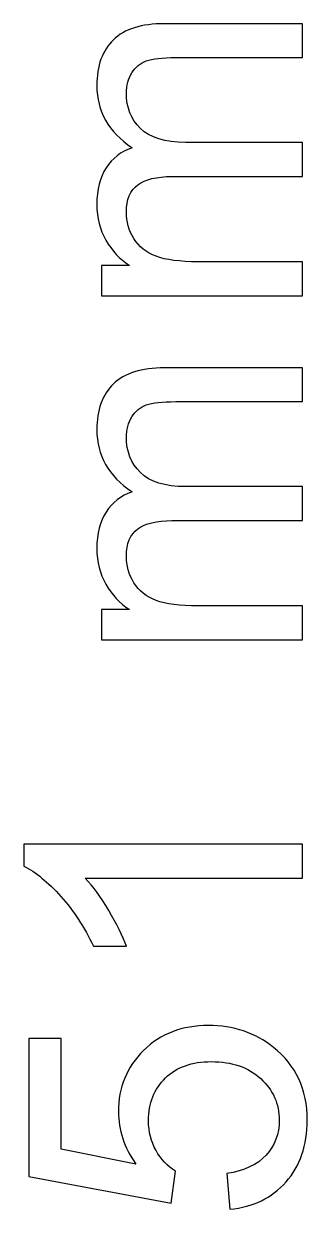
# Model space of a CAD drawing. Header units: millimetres. Extents: x -69 to 39, y -9 to 54.
# Drawn here: x -65.81 to -62.2, y 8.8 to 23.92 of the extents above; entities that cross this region are included whole.
import ezdxf

# ---------------------------------------------------------------- set-up
doc = ezdxf.new("R2010")
doc.units = ezdxf.units.MM
doc.header["$MEASUREMENT"] = 0
doc.layers.add('BG_SILKSCREEN_TOP', color=7, linetype='Continuous')

msp = doc.modelspace()

# ---------------------------------------------------------------- linework, layer by layer
at = {"layer": 'BG_SILKSCREEN_TOP'}
for points, knots in [([(-62.2631, 20.4488), (-62.2631, 20.4488), (-64.8239, 20.4488), (-64.8239, 20.4488), (-64.8239, 20.4488), (-64.8239, 20.4488), (-64.8239, 20.8365), (-64.8239, 20.8365), (-64.8239, 20.8365), (-64.8239, 20.8365), (-64.465, 20.8365), (-64.465, 20.8365), (-64.465, 20.8365), (-64.5901, 20.9171), (-64.6913, 21.0241), (-64.7671, 21.1575), (-64.7671, 21.1575), (-64.8436, 21.2908), (-64.8823, 21.4431), (-64.8823, 21.6135), (-64.8823, 21.6135), (-64.8823, 21.8028), (-64.8428, 21.9584), (-64.7638, 22.0794), (-64.7638, 22.0794), (-64.6848, 22.2012), (-64.5753, 22.2868), (-64.4337, 22.3362), (-64.4337, 22.3362), (-64.7325, 22.5395), (-64.8823, 22.8029), (-64.8823, 23.1272), (-64.8823, 23.1272), (-64.8823, 23.3816), (-64.8115, 23.5767), (-64.6708, 23.7133), (-64.6708, 23.7133), (-64.53, 23.8499), (-64.3135, 23.9183), (-64.0213, 23.9183), (-64.0213, 23.9183), (-64.0213, 23.9183), (-62.2631, 23.9183), (-62.2631, 23.9183), (-62.2631, 23.9183), (-62.2631, 23.9183), (-62.2631, 23.4869), (-62.2631, 23.4869), (-62.2631, 23.4869), (-62.2631, 23.4869), (-63.8764, 23.4869), (-63.8764, 23.4869), (-63.8764, 23.4869), (-64.0501, 23.4869), (-64.1752, 23.473), (-64.2518, 23.445), (-64.2518, 23.445), (-64.3275, 23.4162), (-64.3893, 23.3651), (-64.4362, 23.2919), (-64.4362, 23.2919), (-64.4823, 23.2178), (-64.5061, 23.1305), (-64.5061, 23.0309), (-64.5061, 23.0309), (-64.5061, 22.8507), (-64.446, 22.7017), (-64.3259, 22.5823), (-64.3259, 22.5823), (-64.2065, 22.4638), (-64.0147, 22.4037), (-63.7513, 22.4037), (-63.7513, 22.4037), (-63.7513, 22.4037), (-62.2631, 22.4037), (-62.2631, 22.4037), (-62.2631, 22.4037), (-62.2631, 22.4037), (-62.2631, 21.9699), (-62.2631, 21.9699), (-62.2631, 21.9699), (-62.2631, 21.9699), (-63.9267, 21.9699), (-63.9267, 21.9699), (-63.9267, 21.9699), (-64.1201, 21.9699), (-64.265, 21.9345), (-64.3613, 21.8637), (-64.3613, 21.8637), (-64.4576, 21.7929), (-64.5061, 21.6777), (-64.5061, 21.5164), (-64.5061, 21.5164), (-64.5061, 21.3945), (-64.474, 21.2818), (-64.409, 21.1781), (-64.409, 21.1781), (-64.3448, 21.0743), (-64.251, 20.9986), (-64.1275, 20.9525), (-64.1275, 20.9525), (-64.0032, 20.9056), (-63.8246, 20.8826), (-63.5916, 20.8826), (-63.5916, 20.8826), (-63.5916, 20.8826), (-62.2631, 20.8826), (-62.2631, 20.8826), (-62.2631, 20.8826), (-62.2631, 20.8826), (-62.2631, 20.4488), (-62.2631, 20.4488)], [0, 0, 0, 0, 0.0357143, 0.0357143, 0.0357143, 0.0357143, 0.0714286, 0.0714286, 0.0714286, 0.0714286, 0.1071429, 0.1071429, 0.1071429, 0.1071429, 0.1428571, 0.1428571, 0.1428571, 0.1428571, 0.1785714, 0.1785714, 0.1785714, 0.1785714, 0.2142857, 0.2142857, 0.2142857, 0.2142857, 0.25, 0.25, 0.25, 0.25, 0.2857143, 0.2857143, 0.2857143, 0.2857143, 0.3214286, 0.3214286, 0.3214286, 0.3214286, 0.3571429, 0.3571429, 0.3571429, 0.3571429, 0.3928571, 0.3928571, 0.3928571, 0.3928571, 0.4285714, 0.4285714, 0.4285714, 0.4285714, 0.4642857, 0.4642857, 0.4642857, 0.4642857, 0.5, 0.5, 0.5, 0.5, 0.5357143, 0.5357143, 0.5357143, 0.5357143, 0.5714286, 0.5714286, 0.5714286, 0.5714286, 0.6071429, 0.6071429, 0.6071429, 0.6071429, 0.6428571, 0.6428571, 0.6428571, 0.6428571, 0.6785714, 0.6785714, 0.6785714, 0.6785714, 0.7142857, 0.7142857, 0.7142857, 0.7142857, 0.75, 0.75, 0.75, 0.75, 0.7857143, 0.7857143, 0.7857143, 0.7857143, 0.8214286, 0.8214286, 0.8214286, 0.8214286, 0.8571429, 0.8571429, 0.8571429, 0.8571429, 0.8928571, 0.8928571, 0.8928571, 0.8928571, 0.9285714, 0.9285714, 0.9285714, 0.9285714, 0.9642857, 0.9642857, 0.9642857, 0.9642857, 1, 1, 1, 1]), ([(-62.2631, 16.0604), (-62.2631, 16.0604), (-64.8239, 16.0604), (-64.8239, 16.0604), (-64.8239, 16.0604), (-64.8239, 16.0604), (-64.8239, 16.4481), (-64.8239, 16.4481), (-64.8239, 16.4481), (-64.8239, 16.4481), (-64.465, 16.4481), (-64.465, 16.4481), (-64.465, 16.4481), (-64.5901, 16.5287), (-64.6913, 16.6357), (-64.7671, 16.7691), (-64.7671, 16.7691), (-64.8436, 16.9024), (-64.8823, 17.0547), (-64.8823, 17.2251), (-64.8823, 17.2251), (-64.8823, 17.4144), (-64.8428, 17.57), (-64.7638, 17.691), (-64.7638, 17.691), (-64.6848, 17.8128), (-64.5753, 17.8984), (-64.4337, 17.9478), (-64.4337, 17.9478), (-64.7325, 18.1511), (-64.8823, 18.4145), (-64.8823, 18.7388), (-64.8823, 18.7388), (-64.8823, 18.9932), (-64.8115, 19.1883), (-64.6708, 19.3249), (-64.6708, 19.3249), (-64.53, 19.4615), (-64.3135, 19.5299), (-64.0213, 19.5299), (-64.0213, 19.5299), (-64.0213, 19.5299), (-62.2631, 19.5299), (-62.2631, 19.5299), (-62.2631, 19.5299), (-62.2631, 19.5299), (-62.2631, 19.0985), (-62.2631, 19.0985), (-62.2631, 19.0985), (-62.2631, 19.0985), (-63.8764, 19.0985), (-63.8764, 19.0985), (-63.8764, 19.0985), (-64.0501, 19.0985), (-64.1752, 19.0846), (-64.2518, 19.0566), (-64.2518, 19.0566), (-64.3275, 19.0278), (-64.3893, 18.9767), (-64.4362, 18.9035), (-64.4362, 18.9035), (-64.4823, 18.8294), (-64.5061, 18.7421), (-64.5061, 18.6425), (-64.5061, 18.6425), (-64.5061, 18.4623), (-64.446, 18.3133), (-64.3259, 18.1939), (-64.3259, 18.1939), (-64.2065, 18.0754), (-64.0147, 18.0153), (-63.7513, 18.0153), (-63.7513, 18.0153), (-63.7513, 18.0153), (-62.2631, 18.0153), (-62.2631, 18.0153), (-62.2631, 18.0153), (-62.2631, 18.0153), (-62.2631, 17.5815), (-62.2631, 17.5815), (-62.2631, 17.5815), (-62.2631, 17.5815), (-63.9267, 17.5815), (-63.9267, 17.5815), (-63.9267, 17.5815), (-64.1201, 17.5815), (-64.265, 17.5461), (-64.3613, 17.4753), (-64.3613, 17.4753), (-64.4576, 17.4045), (-64.5061, 17.2893), (-64.5061, 17.128), (-64.5061, 17.128), (-64.5061, 17.0061), (-64.474, 16.8934), (-64.409, 16.7897), (-64.409, 16.7897), (-64.3448, 16.6859), (-64.251, 16.6102), (-64.1275, 16.5641), (-64.1275, 16.5641), (-64.0032, 16.5172), (-63.8246, 16.4942), (-63.5916, 16.4942), (-63.5916, 16.4942), (-63.5916, 16.4942), (-62.2631, 16.4942), (-62.2631, 16.4942), (-62.2631, 16.4942), (-62.2631, 16.4942), (-62.2631, 16.0604), (-62.2631, 16.0604)], [0, 0, 0, 0, 0.0357143, 0.0357143, 0.0357143, 0.0357143, 0.0714286, 0.0714286, 0.0714286, 0.0714286, 0.1071429, 0.1071429, 0.1071429, 0.1071429, 0.1428571, 0.1428571, 0.1428571, 0.1428571, 0.1785714, 0.1785714, 0.1785714, 0.1785714, 0.2142857, 0.2142857, 0.2142857, 0.2142857, 0.25, 0.25, 0.25, 0.25, 0.2857143, 0.2857143, 0.2857143, 0.2857143, 0.3214286, 0.3214286, 0.3214286, 0.3214286, 0.3571429, 0.3571429, 0.3571429, 0.3571429, 0.3928571, 0.3928571, 0.3928571, 0.3928571, 0.4285714, 0.4285714, 0.4285714, 0.4285714, 0.4642857, 0.4642857, 0.4642857, 0.4642857, 0.5, 0.5, 0.5, 0.5, 0.5357143, 0.5357143, 0.5357143, 0.5357143, 0.5714286, 0.5714286, 0.5714286, 0.5714286, 0.6071429, 0.6071429, 0.6071429, 0.6071429, 0.6428571, 0.6428571, 0.6428571, 0.6428571, 0.6785714, 0.6785714, 0.6785714, 0.6785714, 0.7142857, 0.7142857, 0.7142857, 0.7142857, 0.75, 0.75, 0.75, 0.75, 0.7857143, 0.7857143, 0.7857143, 0.7857143, 0.8214286, 0.8214286, 0.8214286, 0.8214286, 0.8571429, 0.8571429, 0.8571429, 0.8571429, 0.8928571, 0.8928571, 0.8928571, 0.8928571, 0.9285714, 0.9285714, 0.9285714, 0.9285714, 0.9642857, 0.9642857, 0.9642857, 0.9642857, 1, 1, 1, 1]), ([(-62.2631, 13.4551), (-62.2631, 13.4551), (-62.2631, 13.0213), (-62.2631, 13.0213), (-62.2631, 13.0213), (-62.2631, 13.0213), (-65.0288, 13.0213), (-65.0288, 13.0213), (-65.0288, 13.0213), (-64.9292, 12.9168), (-64.8296, 12.7801), (-64.73, 12.6106), (-64.73, 12.6106), (-64.6304, 12.4402), (-64.5555, 12.2879), (-64.5061, 12.1529), (-64.5061, 12.1529), (-64.5061, 12.1529), (-64.9251, 12.1529), (-64.9251, 12.1529), (-64.9251, 12.1529), (-65.0395, 12.3957), (-65.1778, 12.6081), (-65.34, 12.79), (-65.34, 12.79), (-65.503, 12.9711), (-65.6602, 13.1003), (-65.8125, 13.1761), (-65.8125, 13.1761), (-65.8125, 13.1761), (-65.8125, 13.4551), (-65.8125, 13.4551), (-65.8125, 13.4551), (-65.8125, 13.4551), (-62.2631, 13.4551), (-62.2631, 13.4551)], [0, 0, 0, 0, 0.1111111, 0.1111111, 0.1111111, 0.1111111, 0.2222222, 0.2222222, 0.2222222, 0.2222222, 0.3333333, 0.3333333, 0.3333333, 0.3333333, 0.4444444, 0.4444444, 0.4444444, 0.4444444, 0.5555556, 0.5555556, 0.5555556, 0.5555556, 0.6666667, 0.6666667, 0.6666667, 0.6666667, 0.7777778, 0.7777778, 0.7777778, 0.7777778, 0.8888889, 0.8888889, 0.8888889, 0.8888889, 1, 1, 1, 1]), ([(-63.1891, 8.7992), (-63.1891, 8.7992), (-63.2278, 9.2552), (-63.2278, 9.2552), (-63.2278, 9.2552), (-63.0056, 9.2889), (-62.8393, 9.3671), (-62.7273, 9.4898), (-62.7273, 9.4898), (-62.6154, 9.6132), (-62.5594, 9.7614), (-62.5594, 9.9351), (-62.5594, 9.9351), (-62.5594, 10.1442), (-62.6384, 10.3211), (-62.7957, 10.4652), (-62.7957, 10.4652), (-62.9537, 10.6101), (-63.1628, 10.6825), (-63.4229, 10.6825), (-63.4229, 10.6825), (-63.6707, 10.6825), (-63.8657, 10.6133), (-64.009, 10.4742), (-64.009, 10.4742), (-64.1522, 10.3351), (-64.2238, 10.1532), (-64.2238, 9.9277), (-64.2238, 9.9277), (-64.2238, 9.7877), (-64.1917, 9.6618), (-64.1283, 9.549), (-64.1283, 9.549), (-64.0649, 9.4363), (-63.9826, 9.3482), (-63.8814, 9.284), (-63.8814, 9.284), (-63.8814, 9.284), (-63.9341, 8.8765), (-63.9341, 8.8765), (-63.9341, 8.8765), (-63.9341, 8.8765), (-65.7499, 9.219), (-65.7499, 9.219), (-65.7499, 9.219), (-65.7499, 9.219), (-65.7499, 10.9772), (-65.7499, 10.9772), (-65.7499, 10.9772), (-65.7499, 10.9772), (-65.335, 10.9772), (-65.335, 10.9772), (-65.335, 10.9772), (-65.335, 10.9772), (-65.335, 9.5663), (-65.335, 9.5663), (-65.335, 9.5663), (-65.335, 9.5663), (-64.3851, 9.3754), (-64.3851, 9.3754), (-64.3851, 9.3754), (-64.5333, 9.5877), (-64.6074, 9.8108), (-64.6074, 10.0437), (-64.6074, 10.0437), (-64.6074, 10.3524), (-64.5004, 10.6125), (-64.2864, 10.8249), (-64.2864, 10.8249), (-64.0723, 11.0373), (-63.7974, 11.1434), (-63.4616, 11.1434), (-63.4616, 11.1434), (-63.1414, 11.1434), (-62.8648, 11.0496), (-62.6319, 10.8636), (-62.6319, 10.8636), (-62.3462, 10.6364), (-62.203, 10.3269), (-62.203, 9.9351), (-62.203, 9.9351), (-62.203, 9.6132), (-62.2927, 9.3507), (-62.473, 9.1473), (-62.473, 9.1473), (-62.6533, 8.944), (-62.892, 8.828), (-63.1891, 8.7992)], [0, 0, 0, 0, 0.0454545, 0.0454545, 0.0454545, 0.0454545, 0.0909091, 0.0909091, 0.0909091, 0.0909091, 0.1363636, 0.1363636, 0.1363636, 0.1363636, 0.1818182, 0.1818182, 0.1818182, 0.1818182, 0.2272727, 0.2272727, 0.2272727, 0.2272727, 0.2727273, 0.2727273, 0.2727273, 0.2727273, 0.3181818, 0.3181818, 0.3181818, 0.3181818, 0.3636364, 0.3636364, 0.3636364, 0.3636364, 0.4090909, 0.4090909, 0.4090909, 0.4090909, 0.4545455, 0.4545455, 0.4545455, 0.4545455, 0.5, 0.5, 0.5, 0.5, 0.5454545, 0.5454545, 0.5454545, 0.5454545, 0.5909091, 0.5909091, 0.5909091, 0.5909091, 0.6363636, 0.6363636, 0.6363636, 0.6363636, 0.6818182, 0.6818182, 0.6818182, 0.6818182, 0.7272727, 0.7272727, 0.7272727, 0.7272727, 0.7727273, 0.7727273, 0.7727273, 0.7727273, 0.8181818, 0.8181818, 0.8181818, 0.8181818, 0.8636364, 0.8636364, 0.8636364, 0.8636364, 0.9090909, 0.9090909, 0.9090909, 0.9090909, 0.9545455, 0.9545455, 0.9545455, 0.9545455, 1, 1, 1, 1])]:
    msp.add_open_spline(points, degree=3, knots=knots, dxfattribs=at)

doc.saveas('drawing.dxf')
